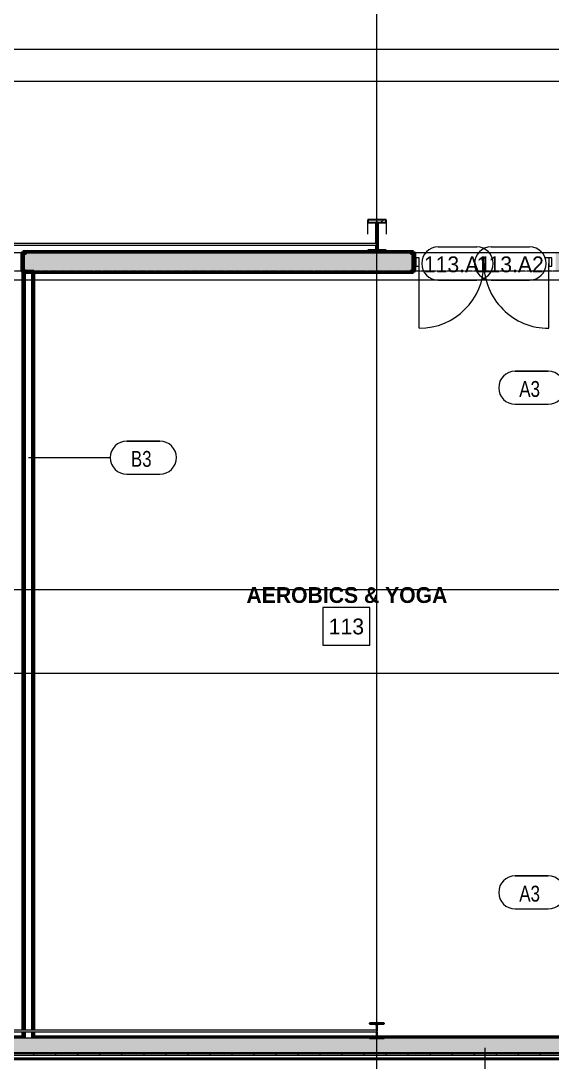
# Model space of a CAD drawing. Header units: inches. Extents: x 23906 to 26716, y -23130 to -20467.
# Drawn here: x 24629 to 24918, y -22800 to -22233 of the extents above; entities that cross this region are included whole.
import ezdxf

# ---------------------------------------------------------------- set-up
doc = ezdxf.new("R2010")
doc.units = ezdxf.units.IN
doc.header["$MEASUREMENT"] = 0
doc.linetypes.add('Grid Line 1_2_', pattern=[0.875, 0.5, -0.125, 0.125, -0.125])
for name, color, linetype, lineweight in [('A-AREA-IDEN', 2, 'Continuous', 9), ('A-DETL', 90, 'Continuous', 9), ('A-DOOR', 31, 'Continuous', 13), ('A-DOOR-IDEN', 31, 'Continuous', 9), ('A-FLOR', 192, 'Continuous', 13), ('A-GLAZ-CWMG', 51, 'Continuous', 9), ('A-WALL', 113, 'Continuous', 13), ('A-WALL-IDEN', 211, 'Continuous', 9), ('A-WALL-PATT', 111, 'Continuous', 50), ('G-ANNO-SYMB', 111, 'Continuous', 9), ('I-WALL', 2, 'Continuous', 13), ('L-SITE-WALL', 31, 'Continuous', 13), ('S-BEAM', 12, 'Continuous', 9), ('S-COLS', 52, 'Continuous', 9), ('S-GRID', 1, 'Continuous', 9)]:
    doc.layers.add(name, color=color, linetype=linetype, lineweight=lineweight)
doc.styles.add('Century Gothic', font='GOTHIC.TTF', dxfattribs={"height": 8.622671})
doc.styles.add('Century Gothic_1', font='GOTHIC.TTF', dxfattribs={"width": 0.8, "height": 8.622671})
doc.styles.add('Century Gothic_B', font='GOTHICB.TTF', dxfattribs={"height": 8.616719})
pattern_1 = [(0, (0, 0), (30.72, 7.68), [1.267, -21.773, 1.267, -21.773, -122.88]), (0, (0, 0), (30.72, 7.68), [-46.08, 1.267, -44.813, 1.267, -21.773, -53.76]), (0, (0, 0), (30.72, 7.68), [-115.2, 1.267, -14.093, 1.267, -37.133]), (120, (11.52, 3.84), (-22.0110751, 22.7643004), [1.267, -21.773, 1.267, -21.773, -122.88]), (120, (11.52, 3.84), (-22.0110751, 22.7643004), [-46.08, 1.267, -44.813, 1.267, -21.773, -53.76]), (120, (11.52, 3.84), (-22.0110751, 22.7643004), [-115.2, 1.267, -14.093, 1.267, -37.133]), (240, (15.36, 19.2), (-8.7089249, -30.4443004), [1.267, -21.773, 1.267, -21.773, -122.88]), (240, (15.36, 19.2), (-8.7089249, -30.4443004), [-46.08, 1.267, -44.813, 1.267, -21.773, -53.76]), (240, (15.36, 19.2), (-8.7089249, -30.4443004), [-115.2, 1.267, -14.093, 1.267, -37.133])]
pattern_2 = [(161.57, (0.48, 0.48), (-3.839953776, -1.544e-05), [0, -27.322, 3.034, 0]), (18.43, (-0.48, 0.48), (-3.839953776, 1.544e-05), [0, -27.322, 3.034, 0]), (108.43, (0.48, 0.48), (1.919622, -9.60052459), [9.106, -21.25]), (71.57, (-0.48, 0.48), (1.919622, 9.60052459), [9.106, -21.25])]
pattern_3 = [(225, (24822.89, -22360.053), (9.503515, -9.503515), []), (225, (24822.89, -22374.453), (9.503515, -9.503515), [])]

# ---------------------------------------------------------------- blocks, each defined once
blk = doc.blocks.new('Struct_Xcel_Sports Complex_rvt-1-Enlarged First Floor Plan _East_')
at = {"layer": 'L-SITE-WALL', "color": 10}
blk.add_line((25074.08, -22798.8), (24243.77, -22798.8), dxfattribs=at)
blk = doc.blocks.new('W-Wide Flange-Column - B2_E-V1-Enlarged First Floor Plan _East_')
at = {"layer": 'S-COLS'}
h = blk.add_hatch(dxfattribs=at)
h.set_pattern_fill('FP_2', color=256, style=0, pattern_type=2)
h.set_pattern_definition([(225, (24822.89, -22783.178), (9.503515, -9.503515), []), (225, (24822.89, -22797.578), (9.503515, -9.503515), [])])
h.paths.add_polyline_path([(-4, 4.13), (-4, 3.69), (-0.84, 3.69), (-0.35, 3.49), (-0.14, 3), (-0.11, 0.65), (0.04, 0.73), (0.14, 0.73), (0.14, 3), (0.35, 3.49), (0.84, 3.69), (4, 3.69), (4, 4.13), (0.76, 4.13)], flags=0)
h.paths.add_polyline_path([(-0.14, -0.15), (-0.14, -3), (-0.35, -3.49), (-0.84, -3.69), (-4, -3.69), (-4, -4.12), (4, -4.12), (4, -3.69), (0.84, -3.69), (0.35, -3.49), (0.14, -3), (0.13, -0.27), (-0.06, -0.23)], flags=0)
at = {"layer": 'S-COLS', "lineweight": 30}
for p, q in [((4, 4.13), (-4, 4.13)), ((-4, 4.13), (-4, 3.69)), ((-4, 3.69), (-0.84, 3.69)), ((-0.14, 3), (-0.14, 0.62)), ((0.14, 0.73), (0.14, 3)), ((0.84, 3.69), (4, 3.69)), ((4, 3.69), (4, 4.13)), ((-0.84, -3.69), (-4, -3.69)), ((-4, -3.69), (-4, -4.12)), ((-4, -4.12), (4, -4.12)), ((-0.14, -0.15), (-0.14, -3)), ((0.14, -3), (0.14, -0.27)), ((4, -3.69), (0.84, -3.69)), ((4, -4.12), (4, -3.69))]:
    blk.add_line(p, q, dxfattribs=at)
for centre, start, end in [((-0.84, 3), 0, 90), ((0.84, 3), 90, 180), ((-0.84, -3), 270, 0), ((0.84, -3), 180, 270)]:
    blk.add_arc(centre, 0.691, start, end, dxfattribs=at)
blk = doc.blocks.new('columns and girder2 - one-V11-Enlarged First Floor Plan _East_')
at = {"layer": 'S-BEAM'}
h = blk.add_hatch(dxfattribs=at)
h.set_pattern_fill('FP_16', color=256, style=0, pattern_type=2)
h.set_pattern_definition(pattern_3)
h.paths.add_polyline_path([(5, -1.25), (-5, -1.25), (-5, -2), (5, -2)], flags=0)
h.paths.add_polyline_path([(5, -17.03), (-5, -17.03), (-5, -18.55), (5, -18.55)], flags=0)
h.paths.add_polyline_path([(5, -1204.89), (-5, -1204.89), (-5, -1206.4), (5, -1206.4)], flags=0)
h.paths.add_polyline_path([(5, -1224.25), (-5, -1224.25), (-5, -1225), (5, -1225)], flags=0)
h = blk.add_hatch(dxfattribs=at)
h.set_pattern_fill('FP_16', color=256, style=0, pattern_type=2)
h.set_pattern_definition(pattern_3)
h.paths.add_polyline_path([(0.62, -2), (-0.63, -2), (-0.63, -17.03), (0.62, -17.03), (0.62, -5.72), (-0.03, -5.71), (-0.21, -5.61), (-0.32, -5.43), (-0.36, -5.22), (-0.32, -5.01), (-0.22, -4.84), (-0.11, -4.75), (0.11, -4.72), (0.62, -4.72), (0.62, -3.92)], flags=0)
h.paths.add_polyline_path([(0.62, -1206.4), (-0.63, -1206.4), (-0.63, -1224.25), (0.62, -1224.25), (0.62, -1216.22), (-0.01, -1216.21), (-0.29, -1216.06), (-0.4, -1215.7), (-0.28, -1215.35), (0.01, -1215.21), (0.62, -1215.21), (0.62, -1214.31)], flags=0)
at = {"layer": 'S-BEAM', "lineweight": 30}
for p, q in [((-5, -1.25), (-5, -2)), ((-5, -2), (5, -2)), ((0.62, -2), (-0.63, -2)), ((-0.63, -2), (-0.63, -17.03)), ((0.62, -4.72), (0.62, -2)), ((5, -2), (5, -1.25)), ((0.62, -17.03), (0.62, -5.72)), ((5, -17.03), (-5, -17.03)), ((-5, -17.03), (-5, -18.55)), ((-5, -18.55), (5, -18.55)), ((-0.63, -17.03), (0.62, -17.03)), ((5, -18.55), (5, -17.03))]:
    blk.add_line(p, q, dxfattribs=at)
at = {"layer": 'S-BEAM'}
for p, q in [((-5, -17.03), (-5, -10.69)), ((5, -10.69), (5, -17.03))]:
    blk.add_line(p, q, dxfattribs=at)
blk = doc.blocks.new('Round Bar - 1_-1257056-Enlarged First Floor Plan _East_')
at = {"layer": 'S-BEAM'}
for p, q in [((24678.62, -22354.33), (24533.39, -22354.33)), ((24533.39, -22355.33), (24678.62, -22355.33))]:
    blk.add_line(p, q, dxfattribs=at)
for start_param, end_param in [(0, 3.141593), (3.141593, 6.283185)]:
    blk.add_ellipse((24533.39, -22354.83), major_axis=(0, 0.5), ratio=0.73532, start_param=start_param, end_param=end_param, dxfattribs=at)
blk = doc.blocks.new('Round Bar - 1_-1257174-Enlarged First Floor Plan _East_')
at = {"layer": 'S-BEAM'}
for p, q in [((24822.89, -22354.33), (24677.63, -22354.33)), ((24677.69, -22355.33), (24822.89, -22355.33))]:
    blk.add_line(p, q, dxfattribs=at)
for start_param, end_param in [(0, 3.141593), (3.141593, 6.283185)]:
    blk.add_ellipse((24822.89, -22354.83), major_axis=(0, 0.5), ratio=0.73532, start_param=start_param, end_param=end_param, dxfattribs=at)
blk = doc.blocks.new('Round Bar - 1_-1264636-Enlarged First Floor Plan _East_')
at = {"layer": 'S-BEAM'}
for p, q in [((24678.9, -22782.91), (24533.34, -22782.91)), ((24533.34, -22783.91), (24678.9, -22783.91))]:
    blk.add_line(p, q, dxfattribs=at)
for start_param, end_param in [(0, 3.141593), (3.141593, 6.283185)]:
    blk.add_ellipse((24533.34, -22783.41), major_axis=(0, 0.5), ratio=0.440323, start_param=start_param, end_param=end_param, dxfattribs=at)
blk = doc.blocks.new('Round Bar - 1_-1264677-Enlarged First Floor Plan _East_')
at = {"layer": 'S-BEAM'}
for p, q in [((24677.32, -22783.91), (24822.91, -22783.91)), ((24822.91, -22782.91), (24677.33, -22782.91))]:
    blk.add_line(p, q, dxfattribs=at)
for start_param, end_param in [(0, 3.141593), (3.141593, 6.283185)]:
    blk.add_ellipse((24822.91, -22783.41), major_axis=(0, 0.5), ratio=0.440323, start_param=start_param, end_param=end_param, dxfattribs=at)
blk = doc.blocks.new('Door_Single_Storefront - one-1371410-Enlarged First Floor Plan _East_')
at = {"layer": 'A-DOOR'}
blk.add_line((-17.65625, -35.3125), (-17.65625, 0), dxfattribs=at)
blk.add_arc((-17.65625, 0), 35.3125, 270, 0, dxfattribs=at)
blk = doc.blocks.new('Rectangular Mullion - Interior 1_75_ x 4_5_-1318268-Enlarged First Floor Plan _East_')
at = {"layer": 'A-GLAZ-CWMG', "lineweight": 20}
for p, q in [((-1.75, 1.5), (0, 1.5)), ((-1.75, -3), (-1.75, 1.5)), ((0, 1.5), (0, -3)), ((0, -3), (-1.75, -3))]:
    blk.add_line(p, q, dxfattribs=at)
blk = doc.blocks.new('Rectangular Mullion - Interior 1_75_ x 4_5_-1318283-Enlarged First Floor Plan _East_')
at = {"layer": 'A-GLAZ-CWMG', "lineweight": 20}
for p, q in [((0, 1.5), (-1.75, 1.5)), ((-1.75, 1.5), (-1.75, -3)), ((0, -3), (0, 1.5)), ((-1.75, -3), (0, -3))]:
    blk.add_line(p, q, dxfattribs=at)
blk = doc.blocks.new('Door_Single_Storefront - one-1371411-Enlarged First Floor Plan _East_')
at = {"layer": 'A-DOOR'}
blk.add_line((-17.65625, 35.3125), (-17.65625, 0), dxfattribs=at)
blk.add_arc((-17.65625, 0), 35.3125, 360, 90, dxfattribs=at)
blk = doc.blocks.new('Door Tag - Door Tag-4658-Enlarged First Floor Plan _East_')
at = {"layer": 'A-DOOR-IDEN', "color": 153}
for p, q in [((-0.109375, 0.09375), (0.109375, 0.09375)), ((-0.109375, -0.09375), (0.109375, -0.09375))]:
    blk.add_line(p, q, dxfattribs=at)
for centre, start, end in [((-0.109375, 0), 90, 270), ((0.109375, 0), 270, 90)]:
    blk.add_arc(centre, 0.09375, start, end, dxfattribs=at)
blk = doc.blocks.new('Wall Tag - 1_4_-1369832-Enlarged First Floor Plan _East_')
at = {"layer": 'A-WALL-IDEN', "color": 153}
for p, q in [((-0.0822, 0.0968), (0.1053, 0.0968)), ((0.1053, 0.0968), (-0.0822, 0.0968)), ((-0.0822, -0.0907), (0.1053, -0.0907)), ((-0.0822, -0.0907), (0.1053, -0.0907))]:
    blk.add_line(p, q, dxfattribs=at)
for centre, start, end in [((-0.0822, 0.0031), 90, 270), ((-0.0822, 0.0031), 90, 270), ((0.1053, 0.0031), 270, 90), ((0.1053, 0.0031), 270, 90)]:
    blk.add_arc(centre, 0.0937, start, end, dxfattribs=at)

msp = doc.modelspace()

# ---------------------------------------------------------------- hatches: boundary and pattern name
at = {"layer": 'A-WALL-PATT', "lineweight": 9}
h = msp.add_hatch(dxfattribs=at)
h.set_pattern_fill('FP_9', color=256, style=0, pattern_type=2)
h.set_pattern_definition(pattern_2)
h.paths.add_polyline_path([(25738.77, -22369.55), (25738.77, -22359.55), (25563.52, -22359.55), (25563.52, -22369.55), (25689.9, -22369.55)], flags=0)
h.paths.add_polyline_path([(25481.52, -22369.55), (25481.52, -22359.55), (25161.52, -22359.55), (25161.52, -22369.55), (25420.3, -22369.55)], flags=0)
h.paths.add_polyline_path([(25118.02, -22369.55), (25118.02, -22359.55), (24920.27, -22359.55), (24920.27, -22369.55), (25015.9, -22369.55)], flags=0)
h.paths.add_polyline_path([(24842.14, -22369.55), (24842.14, -22359.55), (24630.77, -22359.55), (24630.77, -22369.55), (24813.7, -22369.55)], flags=0)
h = msp.add_hatch(dxfattribs=at)
h.set_pattern_fill('FP_8', color=256, style=0, pattern_type=2)
h.set_pattern_definition(pattern_1)
h.paths.add_polyline_path([(24630.02, -22787.3), (24630.64, -22787.3), (24630.64, -22783.91), (24630.02, -22783.91), (24630.02, -22786.55)], flags=0)
h.paths.add_polyline_path([(24630.64, -22782.91), (24630.64, -22370.18), (24635.39, -22370.18), (24635.39, -22369.55), (24630.02, -22369.55), (24630.02, -22782.91)], flags=0)
h = msp.add_hatch(dxfattribs=at)
h.set_pattern_fill('FP_8', color=256, style=0, pattern_type=2)
h.set_pattern_definition(pattern_1)
h.paths.add_polyline_path([(24630.64, -22787.3), (24631.27, -22787.3), (24631.27, -22783.91), (24630.64, -22783.91), (24630.64, -22786.55)], flags=0)
h.paths.add_polyline_path([(24631.27, -22782.91), (24631.27, -22370.8), (24634.77, -22370.8), (24634.77, -22370.18), (24630.64, -22370.18), (24630.65, -22782.91)], flags=0)
h = msp.add_hatch(dxfattribs=at)
h.set_pattern_fill('FP_8', color=256, style=0, pattern_type=2)
h.set_pattern_definition(pattern_1)
h.paths.add_polyline_path([(24634.77, -22787.3), (24635.39, -22787.3), (24635.39, -22783.91), (24634.77, -22783.91), (24634.77, -22786.55)], flags=0)
h.paths.add_polyline_path([(24635.39, -22782.91), (24635.39, -22370.18), (24634.77, -22370.18), (24634.77, -22782.91), (24635.38, -22782.91)], flags=0)
h = msp.add_hatch(dxfattribs=at)
h.set_pattern_fill('FP_8', color=256, style=0, pattern_type=2)
h.set_pattern_definition(pattern_1)
h.paths.add_polyline_path([(24635.39, -22787.3), (24636.02, -22787.3), (24636.01, -22783.91), (24635.39, -22783.91), (24635.39, -22786.55)], flags=0)
h.paths.add_polyline_path([(24636.02, -22782.91), (24636.02, -22369.55), (24635.39, -22369.55), (24635.39, -22782.91), (24636.01, -22782.91)], flags=0)
h = msp.add_hatch(dxfattribs=at)
h.set_pattern_fill('FP_9', color=256, style=0, pattern_type=2)
h.set_pattern_definition(pattern_2)
h.paths.add_polyline_path([(24244.77, -22795.3), (25073.33, -22795.3), (25073.33, -22787.3), (24244.77, -22787.3), (24244.77, -22791.87)], flags=0)
h = msp.add_hatch(dxfattribs=at)
h.set_pattern_fill('FP_10', color=256, style=0, pattern_type=2)
h.set_pattern_definition([(0, (0, 0), (0, 12), []), (90, (0, 0), (-12, 7e-16), [])])
h.paths.add_polyline_path([(24244.77, -22796.8), (25073.33, -22796.8), (25073.33, -22795.8), (24244.77, -22795.8)], flags=0)
at = {"layer": 'S-COLS'}
h = msp.add_hatch(dxfattribs=at)
h.set_pattern_fill('FP_12', color=256, style=0, pattern_type=2)
h.set_pattern_definition([(45, (0, 0), (-9.503515, 9.503515), []), (45, (0, 14.4), (-9.503515, 9.503515), [])])
h.paths.add_polyline_path([(24631.91, -22369.55), (24631.78, -22369.24), (24631.47, -22369.12), (24629.54, -22368.81), (24629.54, -22360.29), (24631.47, -22359.99), (24631.78, -22359.86), (24631.91, -22359.55), (24629.02, -22359.55), (24629.02, -22369.55)], flags=0)

# ---------------------------------------------------------------- linework, layer by layer
at = {"layer": 'A-AREA-IDEN', "flags": 128}
msp.add_lwpolyline([(24793.42, -22552.63), (24793.42, -22573.2), (24819.13, -22573.2), (24819.13, -22552.63)], close=True, dxfattribs=at)
at = {"layer": 'A-DETL'}
msp.add_line((24917.39, -22362.3), (24914.64, -22362.3), dxfattribs=at)
at = {"layer": 'A-FLOR'}
msp.add_line((24603.39, -22266.05), (25980.89, -22266.05), dxfattribs=at)
at = {"layer": 'A-WALL'}
for p, q in [((24630.77, -22359.55), (24630.77, -22369.55)), ((24630.77, -22359.55), (24842.14, -22359.55)), ((24842.14, -22369.55), (24842.14, -22359.55)), ((24630.64, -22370.18), (24630.64, -22782.91)), ((24635.39, -22370.18), (24630.64, -22370.18)), ((24634.77, -22370.8), (24631.27, -22370.8)), ((24631.27, -22370.8), (24631.27, -22782.91)), ((24634.77, -22370.8), (24634.77, -22782.91)), ((24635.39, -22370.18), (24635.39, -22782.91)), ((24636.02, -22369.55), (24842.14, -22369.55)), ((24630.64, -22783.91), (24630.64, -22787.3)), ((24631.27, -22783.91), (24631.27, -22787.3)), ((24634.77, -22783.91), (24634.77, -22787.3)), ((24635.39, -22783.91), (24635.39, -22787.3)), ((24818.89, -22787.3), (24537.39, -22787.3)), ((24630.02, -22786.55), (24630.02, -22787.3)), ((24636.02, -22786.55), (24636.02, -22787.3)), ((25073.33, -22787.3), (24826.89, -22787.3)), ((25074.08, -22796.8), (24244.02, -22796.8)), ((25073.33, -22795.3), (24244.77, -22795.3)), ((25073.33, -22795.8), (24244.77, -22795.8)), ((25074.08, -22798.3), (24244.02, -22798.3))]:
    msp.add_line(p, q, dxfattribs=at)
at = {"layer": 'A-WALL', "lineweight": 50}
for p, q in [((24630.02, -22786.55), (24533.69, -22786.55)), ((24822.59, -22786.55), (24636.02, -22786.55)), ((24965.27, -22786.55), (24823.19, -22786.55)), ((24244.02, -22798.62), (25074.08, -22798.62))]:
    msp.add_line(p, q, dxfattribs=at)
at = {"layer": 'A-WALL-IDEN', "color": 153}
for p, q in [((24633.02, -22471.07), (24677.62, -22471.07)), ((24881.68, -22792.58), (24881.68, -22818.23))]:
    msp.add_line(p, q, dxfattribs=at)
at = {"layer": 'G-ANNO-SYMB'}
for p, q in [((26314.63, -22248.83), (23915.52, -22248.83)), ((26313.52, -22374.36), (23919.06, -22374.36)), ((26309.89, -22588.63), (23915.43, -22588.63))]:
    msp.add_line(p, q, dxfattribs=at)
at = {"layer": 'I-WALL', "lineweight": 50}
for p, q in [((24630.02, -22358.8), (24630.02, -22782.91)), ((24842.89, -22358.8), (24630.02, -22358.8)), ((24842.89, -22370.3), (24842.89, -22358.8)), ((24636.02, -22369.55), (24630.02, -22369.55)), ((24630.02, -22370.3), (24842.89, -22370.3)), ((24636.02, -22782.91), (24636.02, -22369.55)), ((24630.02, -22783.91), (24630.02, -22786.55)), ((24636.02, -22786.55), (24636.02, -22783.91))]:
    msp.add_line(p, q, dxfattribs=at)
at = {"layer": 'L-SITE-WALL'}
msp.add_line((24243.77, -22798.8), (25074.08, -22798.8), dxfattribs=at)
at = {"layer": 'S-COLS', "lineweight": 30}
for p, q in [((24631.91, -22359.55), (24629.02, -22359.55)), ((24629.02, -22359.55), (24629.02, -22369.55)), ((24629.54, -22360.29), (24631.47, -22359.99)), ((24629.54, -22368.81), (24629.54, -22360.29)), ((24843.89, -22359.55), (24841, -22359.55)), ((24841.44, -22359.99), (24843.36, -22360.29)), ((24843.36, -22360.29), (24843.36, -22368.81)), ((24843.89, -22369.55), (24843.89, -22359.55)), ((24629.02, -22369.55), (24631.91, -22369.55)), ((24631.47, -22369.12), (24629.54, -22368.81)), ((24841, -22369.55), (24843.89, -22369.55)), ((24843.36, -22368.81), (24841.44, -22369.12))]:
    msp.add_line(p, q, dxfattribs=at)
for centre, start, end in [((24631.47, -22359.55), 270, 0), ((24841.44, -22359.55), 180, 270), ((24631.47, -22369.55), 0, 90), ((24841.44, -22369.55), 90, 180)]:
    msp.add_arc(centre, 0.436, start, end, dxfattribs=at)
at = {"layer": 'S-GRID', "linetype": 'Grid Line 1_2_'}
for p, q in [((24822.89, -22929.31), (24822.89, -20749.66)), ((24822.89, -23058.9), (24822.89, -20902.43)), ((26649, -22359.55), (24012.52, -22359.55)), ((26535.93, -22359.55), (24012.52, -22359.55)), ((26601, -22369.55), (24012.52, -22369.55)), ((26427.34, -22543.05), (24012.52, -22543.05)), ((26535.93, -22543.05), (24110.38, -22543.05)), ((26427.34, -22787.3), (24012.52, -22787.3)), ((26535.93, -22787.3), (24110.38, -22787.3)), ((26379.34, -22795.3), (24060.52, -22795.3)), ((26487.93, -22795.3), (24198.02, -22795.3))]:
    msp.add_line(p, q, dxfattribs=at)

# ---------------------------------------------------------------- block references
at = {"layer": 'A-DOOR'}
msp.add_blockref('Door_Single_Storefront - one-1371410-Enlarged First Floor Plan _East_', (24863.55, -22365.3), dxfattribs=at)
at = {"layer": 'A-DOOR', "rotation": 180}
msp.add_blockref('Door_Single_Storefront - one-1371411-Enlarged First Floor Plan _East_', (24898.86, -22365.3), dxfattribs=at)
at = {"layer": 'A-DOOR-IDEN', "color": 153, "xscale": 95.99999999999994, "yscale": 95.99999999999994, "zscale": 95.99999999999994}
for p in [(24866.8, -22365.3), (24895.61, -22365.3)]:
    msp.add_blockref('Door Tag - Door Tag-4658-Enlarged First Floor Plan _East_', p, dxfattribs=at)
at = {"layer": 'A-GLAZ-CWMG', "rotation": 180}
msp.add_blockref('Rectangular Mullion - Interior 1_75_ x 4_5_-1318283-Enlarged First Floor Plan _East_', (24844.14, -22365.3), dxfattribs=at)
at = {"layer": 'A-GLAZ-CWMG', "extrusion": (0, 0, -1), "rotation": 180}
msp.add_blockref('Rectangular Mullion - Interior 1_75_ x 4_5_-1318268-Enlarged First Floor Plan _East_', (-24918.27, -22365.3), dxfattribs=at)
at = {"layer": 'A-WALL-IDEN', "color": 153, "xscale": 95.99999999999994, "yscale": 95.99999999999994, "zscale": 95.99999999999994}
for p in [(24906.14, -22433.28), (24694.52, -22471.37), (24906.14, -22708.17)]:
    msp.add_blockref('Wall Tag - 1_4_-1369832-Enlarged First Floor Plan _East_', p, dxfattribs=at)
at = {"layer": 'S-BEAM', "rotation": 180}
msp.add_blockref('columns and girder2 - one-V11-Enlarged First Floor Plan _East_', (24822.89, -22360.05), dxfattribs=at)
at = {"layer": 'S-BEAM'}
for name in ['Round Bar - 1_-1257056-Enlarged First Floor Plan _East_', 'Round Bar - 1_-1257174-Enlarged First Floor Plan _East_', 'Round Bar - 1_-1264636-Enlarged First Floor Plan _East_', 'Round Bar - 1_-1264677-Enlarged First Floor Plan _East_']:
    msp.add_blockref(name, (0, 0), dxfattribs=at)
at = {"layer": 'S-COLS', "rotation": 180}
msp.add_blockref('W-Wide Flange-Column - B2_E-V1-Enlarged First Floor Plan _East_', (24822.89, -22783.18), dxfattribs=at)

# ---------------------------------------------------------------- texts
at = {"layer": 'A-AREA-IDEN', "attachment_point": 2}
for s, insert, char_height, width, line_spacing_factor, style in [('AEROBICS & YOGA', (24806.56, -22541.6), 8.6167, 130.788, 0.984796, 'Century Gothic_B'), ('113', (24806.28, -22558.72), 8.623, 23.652, 0.984117, 'Century Gothic')]:
    msp.add_mtext(s, dxfattribs=dict(at, insert=insert, char_height=char_height, width=width, line_spacing_factor=line_spacing_factor, style=style))
at = {"layer": 'A-DOOR-IDEN', "char_height": 8.623, "width": 46.008, "attachment_point": 2, "line_spacing_factor": 0.984117, "style": 'Century Gothic'}
for s, insert in [('113.A1', (24866.75, -22361.47)), ('113.A2', (24895.57, -22361.47))]:
    msp.add_mtext(s, dxfattribs=dict(at, insert=insert))

# ---------------------------------------------------------------- next in the draw order: texts
at = {"layer": 'A-WALL-IDEN', "char_height": 8.623, "attachment_point": 2, "line_spacing_factor": 0.984117, "style": 'Century Gothic_1', "bg_fill": 3, "box_fill_scale": 1.25, "bg_fill_color": 0, "bg_fill_transparency": 0}
for s, insert, width in [('A3', (24906.11, -22429.34), 14.58), ('B3', (24694.49, -22467.43), 12.744), ('A3', (24906.11, -22704.24), 14.58)]:
    msp.add_mtext(s, dxfattribs=dict(at, insert=insert, width=width))

# ---------------------------------------------------------------- next in the draw order: block references
at = {"lineweight": 5}
msp.add_blockref('Struct_Xcel_Sports Complex_rvt-1-Enlarged First Floor Plan _East_', (0, 0), dxfattribs=at)

doc.saveas('drawing.dxf')
